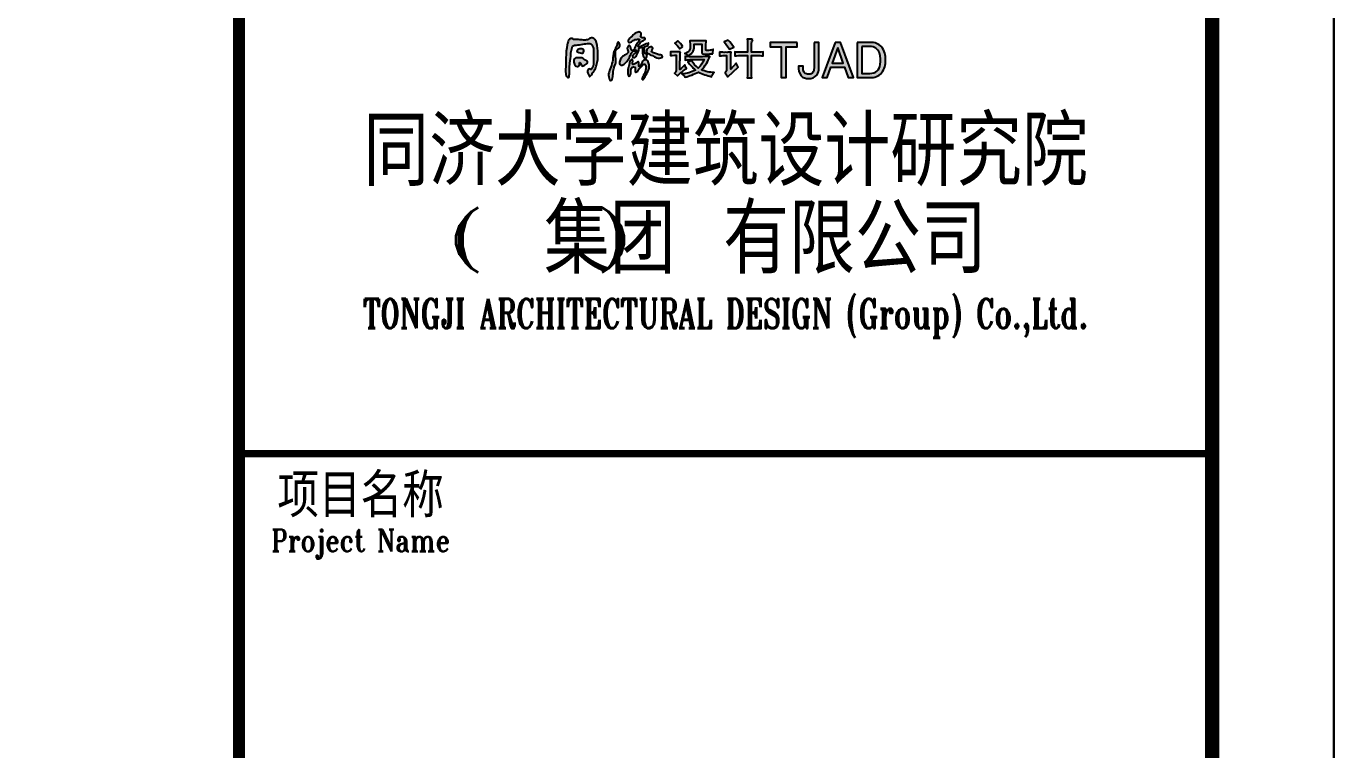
# Model space of a CAD drawing. Header units: millimetres. Extents: x -13830 to 215738, y -24143 to 193994.
# Drawn here: x 134673 to 140048, y 58439 to 61414 of the extents above; entities that cross this region are included whole.
import ezdxf
from ezdxf.enums import TextEntityAlignment as Align

# ---------------------------------------------------------------- set-up
doc = ezdxf.new("R2010")
doc.units = ezdxf.units.MM
doc.header["$LTSCALE"] = 100
doc.layers.get('0').update_dxf_attribs({"linetype": 'CONTINUOUS'})
doc.layers.add('TK HAHA', color=1, linetype='CONTINUOUS')
doc.layers.add('图框', color=7, linetype='CONTINUOUS')
doc.styles.add('TKZ1_tjhts.shx', font='tjromant.shx', dxfattribs={"bigfont": 'tjhts.shx'})
doc.styles.add('TKZ2_tjkts.shx', font='tjromant.shx', dxfattribs={"bigfont": 'tjkts.shx'})

# ---------------------------------------------------------------- blocks, each defined once
blk = doc.blocks.new('建筑类图框_A2')
h = blk.add_hatch(color=256)
h.paths.add_polyline_path([(533.18, 348.12, 0.215782), (532.89, 348.16, 0.067417), (532.72, 348.07, -0.168397), (532.38, 347.99, -0.018722), (532.01, 348.03, 0.069135), (531.6, 348.04, -0.211583), (531.5, 348.07, 0.012327), (531.38, 348.13, 0.18165), (531.29, 348.12, 0.234564), (531.11, 347.99, 0.06939), (530.99, 347.62, 0.040114), (530.87, 346.54, 0.00862), (530.87, 346, 0.034302), (530.86, 345.22, 0.240525), (531.04, 344.94, 0.151405), (531.1, 344.93, 0.254247), (531.15, 345.09, 0.038225), (531.17, 345.66, -0.061608), (531.21, 346.1, 0.026815), (531.28, 346.85, -0.054652), (531.35, 347.28, -0.028262), (531.42, 347.49, -0.253686), (531.63, 347.59, 0.007206), (531.86, 347.6, -0.006599), (532.39, 347.68, 0.009999), (532.64, 347.73, -0.062381), (532.84, 347.71, -0.15567), (532.97, 347.63, -0.051163), (533.1, 347.45, -0.102101), (533.13, 347.32, -0.03095), (533.15, 346.48, 0.010088), (533.14, 346.02, -0.131285), (533.07, 345.74, -0.019629), (533, 345.62, -0.485137), (532.91, 345.59, 0.001583), (532.84, 345.63, 0.165296), (532.71, 345.57, 0.24859), (532.65, 345.4, 0.066176), (532.73, 345.17, 0.038595), (532.79, 345.04, 0.378365), (532.88, 345.02, 0.077759), (533.07, 345.3, 0.016012), (533.26, 345.58, 0.054651), (533.39, 345.91, 0.087206), (533.5, 346.87, 0.064902), (533.37, 347.82, 0.144064)])
h.paths.add_polyline_path([(532.17, 347.28), (532.02, 347.27), (531.94, 347.25), (531.86, 347.22), (531.83, 347.19), (531.79, 347.13, 0.333571), (531.8, 347.04, 0.045952), (531.94, 346.98, 0.064784), (532.16, 346.92, 0.210865), (532.29, 346.96, 0.127927), (532.34, 347.08, 0.211886), (532.32, 347.22, 0.12013), (532.27, 347.25)], flags=17)
h.paths.add_polyline_path([(532.06, 346.11, -0.039434), (532.13, 345.98, 0.054133), (532.2, 345.85, 0.123184), (532.54, 346.01, 0.140353), (532.64, 346.18, 0.284617), (532.61, 346.26, -0.012464), (532.47, 346.35, 0.016141), (532.19, 346.55, -0.029736), (531.68, 346.53, -0.149024), (531.6, 346.46, 0.190304), (531.53, 346.38, 0.089845), (531.52, 346.18, 0.171078), (531.7, 345.86, 0.249801), (531.89, 345.83, 0.378768), (532, 345.96, 0.031236), (531.98, 346.11), (532.02, 346.16)], flags=17)
h.paths.add_polyline_path([(535.05, 347.55, -0.130766), (535.04, 347.49, -0.049), (534.95, 347.33, 0.175351), (534.9, 347.22, 0.389375), (534.94, 347.19, 0.146359), (535.12, 347.27, 0.079034), (535.24, 347.38, 0.101244), (535.3, 347.49, 0.132531), (535.3, 347.63, 0.067751), (535.26, 347.74, 0.050259), (535.18, 347.84, 0.454265), (535.15, 347.83, 0.06765), (535.1, 347.72, 0.007561)])
h.paths.add_polyline_path([(534.95, 347.03, 0.313541), (534.89, 347.12, 0.335576), (534.82, 347.08, 0.015792), (534.72, 346.36, -0.057755), (534.56, 345.78, 0.000363), (534.37, 345.23, 0.094511), (534.47, 344.76, 0.230423), (534.54, 344.67, 0.369117), (534.67, 344.79, 0.039319), (534.75, 345.24, -0.109188), (534.94, 346.05, 0.00425), (534.99, 346.17, 0.032369), (534.94, 346.73, -0.025515)])
h.paths.add_polyline_path([(536.31, 348.33, 0.093827), (535.99, 347.93, 0.302072), (536.01, 347.83, 0.296548), (536.17, 347.83, 0.04254), (536.49, 348, -0.129019), (536.85, 348.07, -0.117204), (536.92, 348.05, -0.328405), (536.92, 347.99, -0.051459), (536.74, 347.73, 0.085646), (536.52, 347.34, 0.031903), (536.51, 347.27, -0.315533), (536.43, 347.17, -0.134544), (536.31, 347.14, -0.408117), (536.25, 347.21, 0.035639), (536.17, 347.45, 0.084333), (536.11, 347.55, 0.358627), (536.05, 347.56, 0.227473), (535.92, 347.3, 0.148882), (535.96, 347.14, -0.254787), (535.98, 346.99, -0.110418), (535.83, 346.84, -0.032156), (535.57, 346.67, 0.122106), (535.42, 346.51, 0.074479), (535.27, 346.15, 0.233421), (535.32, 345.98, 0.316166), (535.56, 345.97, 0.122903), (535.88, 346.25, 0.056501), (536.1, 346.58, -0.025506), (536.24, 346.9, -0.174643), (536.51, 347.11, 0.004602), (536.64, 347.17, -0.251477), (536.61, 346.97, -0.130218), (536.48, 346.87, 0.16089), (536.38, 346.76, 0.172735), (536.36, 346.62, 0.448793), (536.53, 346.58, 0.141971), (536.78, 346.94, 0.057248), (536.87, 347.25, -0.334885), (537.03, 347.4, -0.076773), (537.12, 347.41, -0.545841), (537.16, 347.36, -0.008092), (537.16, 347.02, 0.139136), (537.28, 346.61, 0.144746), (537.42, 346.51, 0.355116), (537.48, 346.55, 0.046986), (537.53, 346.73, 0.052614), (537.55, 346.8, 0.237681), (537.52, 346.84, 0.025436), (537.43, 346.87, -0.354836), (537.35, 346.96, -0.049448), (537.32, 347.27, -0.035628), (537.32, 347.38, -0.387964), (537.4, 347.48, -0.009611), (537.55, 347.53, 0.187317), (537.64, 347.61, 0.232403), (537.65, 347.74, 0.143525), (537.62, 347.74, 0.022411), (537.13, 347.52, -0.00319), (536.94, 347.43, -0.206179), (536.87, 347.43, -0.165764), (536.81, 347.48, -0.217969), (536.82, 347.56, -0.110096), (537.04, 347.82, -0.031862), (537.31, 348.02, 0.078929), (537.38, 348.08, 0.264707), (537.38, 348.12, 0.034215), (537.35, 348.17, 0.174735), (537.3, 348.19, 0.001752), (537.21, 348.19, -0.177458), (537.1, 348.21, -0.140307), (537.02, 348.29, -0.275752), (537.05, 348.42, 0.167681), (537.07, 348.56, 0.301407), (536.93, 348.66, 0.08311), (536.8, 348.66, 0.130737)])
h.paths.add_polyline_path([(537.98, 346.72, 0.027579), (538.35, 346.54, 0.154526), (538.58, 346.52, 0.082415), (538.78, 346.58, 0.312986), (538.79, 346.71, 0.221824), (538.72, 346.77, 0.031656), (538.6, 346.78, -0.00721), (538.32, 346.86, -0.071904), (538, 346.99, -0.267193), (537.92, 347.11, -0.023267), (538.01, 347.3, 0.395574), (537.94, 347.45, 0.188464), (537.76, 347.41, 0.051998), (537.63, 347.34, 0.108508), (537.53, 347.19, 0.200123), (537.49, 347.03, 0.191616), (537.57, 346.93, -0.01282)])
h.paths.add_polyline_path([(537.53, 346.36, 0.188222), (537.36, 346.37, 0.20573), (537.19, 346.26, 0.018376), (537.07, 346.04, -0.117409), (536.89, 345.82, -0.060927), (536.88, 346.1, 0.215117), (536.83, 346.2, 0.470033), (536.73, 346.17, -0.045545), (536.55, 346.05, -0.074224), (536.41, 345.99, -0.568137), (536.34, 346.06, -0.07678), (536.35, 346.15, 0.100197), (536.36, 346.36, 0.387299), (536.3, 346.4, 0.118665), (536.24, 346.38, 0.185429), (536.09, 346.09, -0.018374), (536.04, 345.84, 0.026924), (535.97, 345.6, -0.013447), (535.96, 345.36, 0.097057), (535.99, 345.1, 0.277047), (536.07, 345.03, 0.192921), (536.14, 345.07, 0.125735), (536.21, 345.37, -0.084178), (536.26, 345.7, -0.292454), (536.44, 345.81, -0.427415), (536.57, 345.67, -0.039723), (536.56, 345.42, 0.744354), (536.68, 345.38, 0.173973), (536.85, 345.54, -0.079593), (537.02, 345.77, 0.037997), (537.22, 345.98, -0.536451), (537.4, 345.98, -0.220641), (537.45, 345.68, -0.033334), (537.39, 345.4, -0.02197), (537.22, 345.01, -0.036413), (537.13, 344.83, 0.059035), (537.13, 344.82, 0.221247), (537.16, 344.75, 0.229092), (537.19, 344.75, 0.104052), (537.26, 344.8, 0.039622), (537.47, 345.16, 0.031663), (537.65, 345.52, 0.083922), (537.73, 345.89, 0.095464), (537.64, 346.2, 0.118136)])
h.paths.add_polyline_path([(540.24, 347.27), (540.49, 347.45, 0.028783), (540.08, 347.95), (539.82, 347.75, -0.06685)])
h.paths.add_polyline_path([(540.07, 347.02), (539.64, 347.03), (539.53, 347.04), (539.48, 347.04), (539.48, 346.73), (539.61, 346.74), (539.8, 346.75), (539.94, 346.75), (539.94, 345.56, -0.223037), (539.82, 345.3, -0.003297), (539.8, 345.27), (540.04, 345.06, 0.201777), (540.08, 345.1, -0.033526), (540.78, 345.67, -0.02738), (540.64, 345.96, -0.067274), (540.25, 345.59, -0.004515), (540.26, 346.86, -0.051491), (540.28, 347.04)])
h.paths.add_polyline_path([(541.09, 347.62), (541.08, 347.31, -0.202539), (540.95, 347.07, -0.066868), (540.64, 346.89, -0.101276), (540.95, 346.7, 0.145344), (541.33, 347.09, 0.140249), (541.41, 347.67, -0.003162), (542.06, 347.67, -0.016144), (542.05, 347.33, 0.052901), (542.07, 346.93, 0.214665), (542.12, 346.86, 0.093296), (542.13, 346.86, 0.137117), (542.32, 346.85, 0.000424), (542.62, 346.85, 0.022294), (542.94, 346.88), (542.98, 347.24), (542.9, 347.21), (542.81, 347.18), (542.72, 347.16), (542.6, 347.14), (542.51, 347.13), (542.38, 347.16), (542.37, 347.2), (542.38, 347.55), (542.41, 347.95), (542.26, 347.94), (542.04, 347.93), (541.76, 347.93), (541.49, 347.93), (541.29, 347.93), (541.07, 347.95)])
h.paths.add_polyline_path([(541.92, 346.63, -0.002263), (541.03, 346.63, -0.028919), (540.67, 346.67), (540.67, 346.35), (540.85, 346.38), (541.07, 346.39, -0.001197), (541.82, 346.39, 0.000411), (542.23, 346.39, -0.117897), (541.75, 345.7, -0.081518), (541.21, 346.28), (540.9, 346.2, 0.067412), (541.52, 345.53, -0.099344), (540.41, 345.21, -0.117302), (540.67, 344.94, 0.051291), (541.76, 345.37, 0.052048), (542.84, 344.99, -0.102524), (543.06, 345.33, -0.086164), (542.01, 345.55, 0.112398), (542.7, 346.66, -0.018709)])
h.paths.add_polyline_path([(544.08, 346.73), (544.08, 345.48, -0.094232), (543.96, 345.3), (544.19, 344.99), (545.03, 345.78), (544.88, 346.09), (544.42, 345.6), (544.42, 346.59, -0.058001), (544.45, 347, 0.319569), (544.44, 347.02, 0.045142), (544.14, 346.99, 0.020451), (543.88, 346.99, -0.034776), (543.51, 347.02), (543.51, 346.7, -0.030546)])
h.paths.add_polyline_path([(544.22, 348), (543.89, 347.86, -0.049542), (544.31, 347.25), (544.67, 347.41, 0.030356)])
h.paths.add_polyline_path([(545.31, 347, -0.019379), (544.77, 347.03), (544.77, 346.7, -0.02608), (545.33, 346.73), (545.81, 346.73), (545.81, 345.52, -0.021278), (545.78, 344.9), (546.15, 344.9, -0.017067), (546.13, 345.55), (546.13, 346.73), (546.53, 346.73, -0.024313), (547.1, 346.7), (547.1, 347.03, -0.018656), (546.43, 347), (546.13, 347), (546.13, 347.64, -0.143011), (546.24, 348.03, 0.162811), (546.14, 348.07, 0.035376), (545.86, 348.08, 0.004148), (545.78, 348.08, -0.046173), (545.8, 347.84, -0.00345), (545.81, 347, -0.001359)])
h.paths.add_polyline_path([(547.67, 347.8), (547.67, 347.45), (548.58, 347.45), (548.58, 344.91), (548.97, 344.91), (548.97, 347.45), (549.88, 347.45), (549.88, 347.8)])
h.paths.add_polyline_path([(551.27, 345.87, -0.040499), (551.25, 345.49, -0.3078), (550.94, 345.2, -0.189438), (550.55, 345.26, -0.186489), (550.39, 345.54, -0.07743), (550.37, 345.85), (550, 345.85, 0.198241), (550.2, 345.06, 0.214326), (550.82, 344.84, 0.249549), (551.52, 345.13, 0.135294), (551.66, 345.71), (551.66, 347.8), (551.27, 347.8)])
h.paths.add_polyline_path([(553.44, 347.8), (553, 347.8), (551.93, 344.91), (552.34, 344.91), (552.64, 345.77), (553.78, 345.77), (554.08, 344.91), (554.51, 344.91)])
h.paths.add_polyline_path([(553.22, 347.38), (553.66, 346.11), (552.77, 346.11)], flags=16)
h.paths.add_polyline_path([(554.81, 347.8), (554.81, 344.91), (555.89, 344.91, 0.229129), (556.82, 345.3, 0.179316), (557.15, 346.37, 0.181564), (556.83, 347.44, 0.220204), (555.91, 347.8)])
h.paths.add_polyline_path([(555.2, 347.46), (555.87, 347.46, -0.337188), (556.65, 346.95, -0.124189), (556.71, 345.98, -0.40123), (555.87, 345.26), (555.2, 345.26)], flags=16)
at = {"const_width": 1}
blk.add_lwpolyline([(504, 410), (504, 10)], dxfattribs=at)
for points in [[(536.8, 348.66, 0.130737), (536.31, 348.33, 0.088699), (536, 347.96, 0.387064), (536.01, 347.83, 0.296548), (536.17, 347.83, 0.04254), (536.49, 348, -0.129019), (536.85, 348.07, -0.117204), (536.92, 348.05, -0.328405), (536.92, 347.99, -0.051459), (536.74, 347.73, 0.085646), (536.52, 347.34, 0.042347), (536.5, 347.25, -0.257362), (536.43, 347.17, -0.134544), (536.31, 347.14, -0.408117), (536.25, 347.21, 0.033303), (536.18, 347.44, 0.096312), (536.11, 347.55, 0.428215), (536.04, 347.55, 0.197066), (535.92, 347.33, 0.173607), (535.96, 347.14, -0.254787), (535.98, 346.99, -0.110418), (535.83, 346.84, -0.032156), (535.57, 346.67, 0.123756), (535.41, 346.51, 0.067355), (535.28, 346.18, 0.278531), (535.32, 345.98, 0.316166), (535.56, 345.97, 0.122903), (535.88, 346.25, 0.056501), (536.1, 346.58, -0.025506), (536.24, 346.9, -0.174643), (536.51, 347.11, 0.004602), (536.64, 347.17, -0.251477), (536.61, 346.97, -0.130218), (536.48, 346.87, 0.16089), (536.38, 346.76, 0.172735), (536.36, 346.62, 0.448793), (536.53, 346.58, 0.141971), (536.78, 346.94, 0.060529), (536.88, 347.26, -0.306995), (537.03, 347.4, -0.076773), (537.12, 347.41, -0.332365), (537.16, 347.38, -0.00874), (537.16, 347.02, 0.139136), (537.28, 346.61, 0.144746), (537.42, 346.51, 0.411443), (537.49, 346.56, 0.044065), (537.53, 346.73, 0.052614), (537.55, 346.8, 0.288852), (537.51, 346.85, 0.027434), (537.41, 346.88, -0.22073), (537.35, 346.93, -0.053716), (537.32, 347.27, -0.048058), (537.33, 347.42, -0.264203), (537.4, 347.48, -0.009366), (537.55, 347.53, 0.189138), (537.64, 347.61, 0.23794), (537.65, 347.74, 0.298753), (537.6, 347.73, 0.021447), (537.13, 347.52, -0.00319), (536.94, 347.43, -0.206179), (536.87, 347.43, -0.165764), (536.81, 347.48, -0.217969), (536.82, 347.56, -0.110096), (537.04, 347.82, -0.031862), (537.31, 348.02, 0.078929), (537.38, 348.08, 0.347861), (537.38, 348.13, 0.026782), (537.35, 348.17, 0.206765), (537.29, 348.19, 0.001894), (537.19, 348.19, -0.151169), (537.1, 348.21, -0.140307), (537.02, 348.29, -0.275752), (537.05, 348.42, 0.167681), (537.07, 348.56, 0.301407), (536.93, 348.66, 0.08311)], [(532.64, 347.73, -0.064608), (532.85, 347.71, -0.148081), (532.97, 347.63, -0.051163), (533.1, 347.45, -0.102101), (533.13, 347.32, -0.03095), (533.15, 346.48, 0.010316), (533.14, 346, -0.114991), (533.09, 345.77, -0.026322), (532.99, 345.6, -0.36855), (532.91, 345.59, 0.001583), (532.84, 345.63, 0.165296), (532.71, 345.57, 0.284311), (532.66, 345.37, 0.058684), (532.73, 345.17, 0.035482), (532.78, 345.05, 0.42388), (532.88, 345.02, 0.077759), (533.07, 345.3, 0.016012), (533.26, 345.58, 0.060529), (533.4, 345.94, 0.083781), (533.5, 346.87, 0.063229), (533.38, 347.79, 0.154163), (533.18, 348.12, 0.215782), (532.89, 348.16, 0.067417), (532.72, 348.07, -0.15511), (532.41, 347.99, -0.020128), (532.01, 348.03, 0.069135), (531.6, 348.04, -0.152007), (531.52, 348.05, 0.015393), (531.38, 348.13, 0.18165), (531.29, 348.12, 0.24442), (531.1, 347.98, 0.067673), (530.99, 347.62, 0.040114), (530.87, 346.54, 0.00862), (530.87, 346, 0.034302), (530.86, 345.22, 0.219688), (531.01, 344.96, 0.224662), (531.1, 344.93, 0.254247), (531.15, 345.09, 0.038225), (531.17, 345.66, -0.061608), (531.21, 346.1, 0.026815), (531.28, 346.85, -0.054652), (531.35, 347.28, -0.028262), (531.42, 347.49, -0.253686), (531.63, 347.59, 0.007206), (531.86, 347.6, -0.006599), (532.39, 347.68, 0.009999)], [(542.94, 346.88), (542.98, 347.24), (542.9, 347.21), (542.81, 347.18), (542.72, 347.16), (542.6, 347.14), (542.51, 347.13), (542.42, 347.15), (542.38, 347.17), (542.38, 347.19), (542.37, 347.23), (542.38, 347.55), (542.41, 347.95), (542.26, 347.94), (542.04, 347.93), (541.76, 347.93), (541.49, 347.93), (541.29, 347.93), (541.07, 347.95), (541.09, 347.62), (541.08, 347.31, -0.202539), (540.95, 347.07, -0.066868), (540.64, 346.89, -0.101276), (540.95, 346.7, 0.145344), (541.33, 347.09, 0.140249), (541.41, 347.67, -0.003162), (542.06, 347.67), (542.06, 347.67, -0.016144), (542.05, 347.33, 0.050777), (542.06, 346.95, 0.255064), (542.12, 346.86, 0.093296), (542.13, 346.86, 0.137117), (542.32, 346.85, 0.000424), (542.62, 346.85, 0.022294)], [(551.27, 347.8), (551.27, 345.87, -0.040499), (551.25, 345.49, -0.3078), (550.94, 345.2, -0.189438), (550.55, 345.26, -0.186489), (550.39, 345.54, -0.07743), (550.37, 345.85), (550, 345.85, 0.198241), (550.2, 345.06, 0.214326), (550.82, 344.84, 0.249549), (551.52, 345.13, 0.135294), (551.66, 345.71), (551.66, 347.8)], [(554.81, 347.8), (554.81, 344.91), (555.89, 344.91, 0.229129), (556.82, 345.3, 0.179316), (557.15, 346.37, 0.181564), (556.83, 347.44, 0.220204), (555.91, 347.8)], [(555.2, 347.46), (555.2, 345.26), (555.87, 345.26, 0.40123), (556.71, 345.98, 0.124189), (556.65, 346.95, 0.337188), (555.87, 347.46)], [(543.51, 347.02), (543.51, 346.7, -0.030546), (544.08, 346.73), (544.08, 345.48, -0.094232), (543.96, 345.3), (544.19, 344.99), (545.03, 345.78), (544.88, 346.09), (544.42, 345.6), (544.42, 346.59, -0.055814), (544.45, 346.98, 0.652499), (544.43, 347.02, 0.044194), (544.14, 346.99, 0.020451), (543.88, 346.99, -0.034776)]]:
    blk.add_lwpolyline(points, format="xyb", close=True)
for points in [[(532.27, 347.25), (532.17, 347.28), (532.02, 347.27), (531.94, 347.25), (531.86, 347.22), (531.83, 347.19), (531.79, 347.13), (531.79, 347.13, 0.333571), (531.8, 347.04, 0.045952), (531.94, 346.98, 0.064784), (532.16, 346.92, 0.210865), (532.29, 346.96, 0.127927), (532.34, 347.08, 0.211886), (532.32, 347.22, 0.12013), (532.27, 347.25, 0.205248)], [(535.15, 347.83, 0.064778), (535.1, 347.72, 0.007561), (535.05, 347.55, -0.130766), (535.04, 347.49, -0.049), (534.95, 347.33, 0.145283), (534.9, 347.24, 0.551757), (534.94, 347.19, 0.146359), (535.12, 347.27, 0.079034), (535.24, 347.38, 0.101244), (535.3, 347.49, 0.132531), (535.3, 347.63, 0.09128), (535.24, 347.77, 0.033188), (535.19, 347.83, 0.58845), (535.15, 347.83, 1.283189)], [(537.92, 347.11, -0.023267), (538.01, 347.3, 0.395574), (537.94, 347.45, 0.188464), (537.76, 347.41, 0.051998), (537.63, 347.34, 0.108508), (537.53, 347.19, 0.200123), (537.49, 347.03, 0.239968), (537.59, 346.92, -0.011966), (537.98, 346.72, 0.026796), (538.34, 346.54, 0.16248), (538.58, 346.52, 0.082415), (538.78, 346.58, 0.312986), (538.79, 346.71, 0.221824), (538.72, 346.77, 0.031656), (538.6, 346.78, -0.00721), (538.32, 346.86, -0.071904), (538, 346.99, -0.267193), (537.92, 347.11, -1.034673)], [(540.49, 347.45, 0.028783), (540.08, 347.95), (539.82, 347.75, -0.06685), (540.24, 347.27), (540.49, 347.45)], [(544.22, 348), (543.89, 347.86, -0.049542), (544.31, 347.25), (544.67, 347.41, 0.030356), (544.22, 348, -0.367543)], [(546.24, 348.03, 0.162811), (546.14, 348.07, 0.035376), (545.86, 348.08, 0.004148), (545.78, 348.08, -0.046173), (545.8, 347.84, -0.00345), (545.81, 347, -0.001359), (545.31, 347, -0.019379), (544.77, 347.03), (544.77, 346.7, -0.02608), (545.33, 346.73), (545.81, 346.73), (545.81, 345.52, -0.021278), (545.78, 344.9), (546.15, 344.9, -0.017067), (546.13, 345.55), (546.13, 346.73), (546.53, 346.73, -0.024106), (547.1, 346.7), (547.1, 347.03, -0.018656), (546.43, 347), (546.13, 347), (546.13, 347.64, -0.143011), (546.24, 348.03, -0.556347)], [(531.68, 346.53), (531.68, 346.53, -0.149024), (531.6, 346.46, 0.190304), (531.53, 346.38, 0.089845), (531.52, 346.18, 0.171078), (531.7, 345.86, 0.249801), (531.89, 345.83, 0.403637), (532, 345.97, 0.029133), (531.98, 346.11), (532.02, 346.16), (532.06, 346.11, -0.039434), (532.13, 345.98, 0.054133), (532.2, 345.85, 0.123184), (532.54, 346.01, 0.129726), (532.64, 346.16, 0.403849), (532.59, 346.27, -0.010847), (532.47, 346.35, 0.016141), (532.19, 346.55, -0.029736), (531.68, 346.53, 49.864195)], [(534.82, 347.08, 0.015792), (534.72, 346.36, -0.057755), (534.56, 345.78, 0.000363), (534.37, 345.23, 0.094511), (534.47, 344.76, 0.230423), (534.54, 344.67, 0.369117), (534.67, 344.79, 0.039319), (534.75, 345.24, -0.109188), (534.94, 346.05, 0.00425), (534.99, 346.17, 0.032369), (534.94, 346.73, -0.024093), (534.95, 347.02, 0.365167), (534.89, 347.12, 0.335576), (534.82, 347.08, -4.82272)], [(536.24, 346.38, 0.185682), (536.09, 346.09, -0.018341), (536.04, 345.84, 0.026924), (535.97, 345.6, -0.013447), (535.96, 345.36, 0.093363), (535.98, 345.11, 0.304335), (536.07, 345.03, 0.291554), (536.16, 345.11, 0.117574), (536.21, 345.39, -0.079063), (536.26, 345.7, -0.300592), (536.44, 345.81, -0.368552), (536.57, 345.69, -0.043209), (536.56, 345.42, 0.744354), (536.68, 345.38, 0.177438), (536.85, 345.54, -0.078291), (537.02, 345.77, 0.039946), (537.23, 346, -0.451499), (537.39, 345.99, -0.230308), (537.45, 345.68, -0.033334), (537.39, 345.4, -0.02197), (537.22, 345.01, -0.034481), (537.14, 344.84, 0.327695), (537.13, 344.79, 0.128468), (537.16, 344.75, 0.229092), (537.19, 344.75, 0.151567), (537.28, 344.83, 0.035943), (537.47, 345.16, 0.031663), (537.65, 345.52, 0.083922), (537.73, 345.89, 0.095464), (537.64, 346.2, 0.118136), (537.53, 346.36, 0.188222), (537.36, 346.37, 0.20573), (537.19, 346.26, 0.021251), (537.05, 346, -0.101043), (536.89, 345.82, -0.060927), (536.88, 346.1, 0.215117), (536.83, 346.2, 0.470033), (536.73, 346.17, -0.045545), (536.55, 346.05, -0.074224), (536.41, 345.99, -0.417651), (536.34, 346.03, -0.097649), (536.35, 346.15, 0.097114), (536.36, 346.36, 0.421439), (536.3, 346.4, 0.118665), (536.24, 346.38, 0.480434)], [(540.28, 347.04), (540.07, 347.02), (539.64, 347.03), (539.53, 347.04), (539.48, 347.04), (539.48, 347.04), (539.48, 346.73), (539.61, 346.74), (539.8, 346.75), (539.94, 346.75), (539.94, 345.56, -0.221898), (539.82, 345.3, -0.003297), (539.8, 345.27), (540.04, 345.06, 0.201777), (540.08, 345.1, -0.033526), (540.78, 345.67, -0.02738), (540.64, 345.96, -0.067274), (540.25, 345.59, -0.004515), (540.26, 346.86, -0.051491), (540.28, 347.04, 1.276431)], [(540.67, 346.67), (540.67, 346.35), (540.85, 346.38), (541.07, 346.39, -0.001197), (541.82, 346.39, 0.000411), (542.23, 346.39, -0.117897), (541.75, 345.7, -0.081518), (541.21, 346.28), (540.9, 346.2, 0.067412), (541.52, 345.53, -0.099344), (540.41, 345.21, -0.117302), (540.67, 344.94, 0.051291), (541.76, 345.37, 0.052048), (542.84, 344.99, -0.102524), (543.06, 345.33, -0.086164), (542.01, 345.55, 0.112398), (542.7, 346.66, -0.018709), (541.92, 346.63, -0.002263), (541.03, 346.63, -0.029288), (540.66, 346.67, -12.247816)]]:
    blk.add_lwpolyline(points, format="xyb")
for points in [[(549.88, 347.8), (547.67, 347.8), (547.67, 347.45), (548.58, 347.45), (548.58, 344.91), (548.97, 344.91), (548.97, 347.45), (549.88, 347.45)], [(553, 347.8), (551.93, 344.91), (552.34, 344.91), (552.64, 345.77), (553.78, 345.77), (554.08, 344.91), (554.51, 344.91), (553.44, 347.8)], [(553.22, 347.38), (552.77, 346.11), (553.66, 346.11)]]:
    blk.add_lwpolyline(points, close=True)
at = {"layer": '图框'}
blk.add_line((594, 0), (594, 420), dxfattribs=at)
at = {"layer": '图框', "const_width": 1.2}
blk.add_lwpolyline([(584, 410), (25, 410), (25, 10), (584, 10)], close=True, dxfattribs=at)
at = {"layer": '图框', "const_width": 0.6}
blk.add_lwpolyline([(504, 314), (584, 314)], dxfattribs=at)
for s, height, style, width, p in [('TONGJI ARCHITECTURAL DESIGN (Group) Co.,Ltd.', 2.4, 'TKZ1_tjhts.shx', 0.7, (544, 325.51)), ('Project Name', 1.8, 'TKZ2_tjkts.shx', 0.8, (514, 306.85))]:
    blk.add_text(s, height=height, dxfattribs=dict(style=style, width=width)).set_placement(p, align=Align.MIDDLE_CENTER)
at = {"style": 'TKZ2_tjkts.shx'}
blk.add_text('项目名称', height=3.6, dxfattribs=at).set_placement((514, 310.55), align=Align.MIDDLE_CENTER)
at = {"style": 'TKZ1_tjhts.shx', "flags": 1}
for tag, p in [('CLIENT', (544, 391.5)), ('PROJETNAME', (544, 295.01)), ('SHEETTITLE', (544, 138.31))]:
    blk.add_attdef(tag, text='', height=5, dxfattribs=at).set_placement(p, align=Align.MIDDLE_CENTER)
at = {"style": 'TKZ1_tjhts.shx'}
for tag, height, p in [('SUB-PROJECT', 3.6, (554, 282)), ('SPRONO', 3, (573.85, 271.46)), ('DISLIN', 3.6, (534.11, 125.02)), ('STAGE', 3.6, (573.85, 124.59)), ('REV', 3, (573.42, 115.09)), ('SHENO', 3, (533.97, 114.1))]:
    blk.add_attdef(tag, text='', height=height, dxfattribs=at).set_placement(p, align=Align.MIDDLE_CENTER)
at = {"style": 'TKZ1_tjhts.shx', "width": 0.6}
blk.add_attdef('PRONO', text='', height=3, dxfattribs=at).set_placement((534.12, 271.77), align=Align.MIDDLE_CENTER)
at = {"layer": '图框', "style": 'TKZ1_tjhts.shx'}
for s, p in [('同济大学建筑设计研究院', (544, 338.86)), (' 集团 有限公司', (545.31, 331.64))]:
    blk.add_text(s, height=5.7, dxfattribs=at).set_placement(p, align=Align.MIDDLE_CENTER)
at = {"layer": '图框', "style": 'TKZ1_tjhts.shx', "width": 1.7}
blk.add_text('(  )', height=3.5, dxfattribs=at).set_placement((521.1, 330.06))

msp = doc.modelspace()

# ---------------------------------------------------------------- linework, layer by layer
at = {"layer": 'TK HAHA', "color": 1}
msp.add_lwpolyline([(140048.2, 43957.2), (110348.2, 43957.2), (110348.2, 64957.2), (140048.2, 64957.2)], close=True, dxfattribs=at)

# ---------------------------------------------------------------- block references
at = {"layer": '图框', "xscale": 50, "yscale": 50, "zscale": 50}
msp.add_blockref('建筑类图框_A2', (110348.2, 43957.2), dxfattribs=at)

doc.saveas('drawing.dxf')
